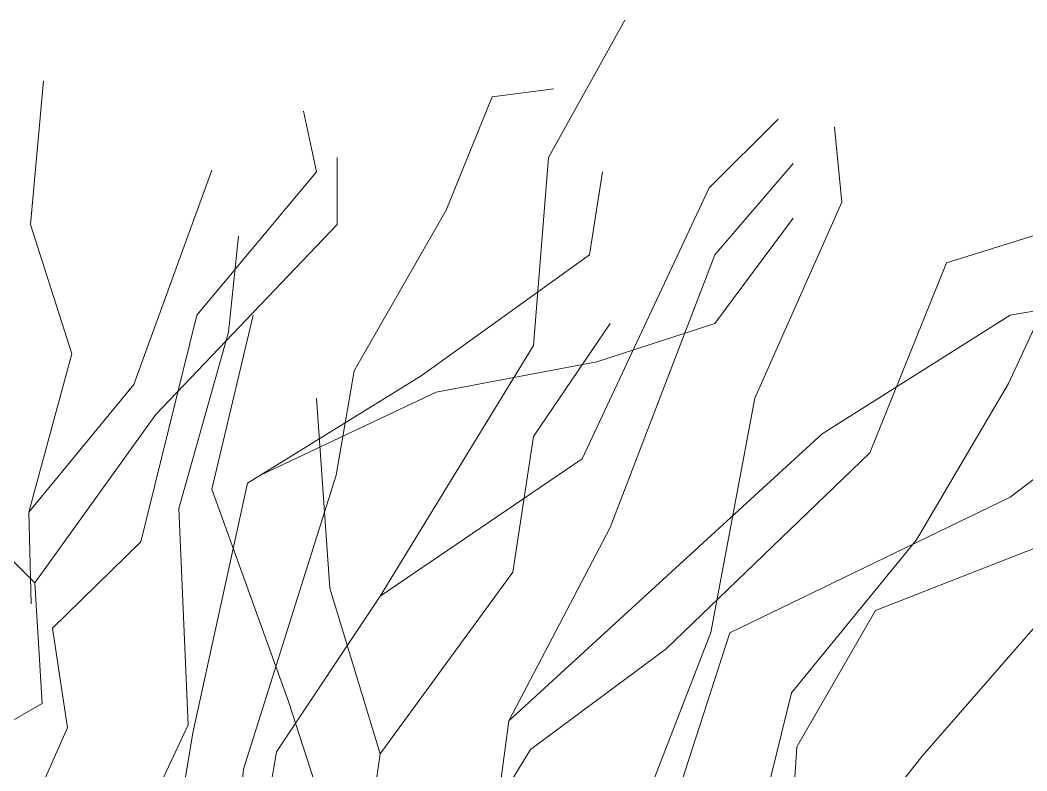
# Model space of a CAD drawing. Header units: millimetres. Extents: x -13512 to 19537, y -6523 to 6166.
# Drawn here: x -696.2 to -522.6, y -2054.9 to -1925.5 of the extents above; entities that cross this region are included whole.
import ezdxf

# ---------------------------------------------------------------- set-up
doc = ezdxf.new("R2010")
doc.units = ezdxf.units.MM
doc.layers.add('Layer1', color=7, linetype='Continuous', lineweight=0)

msp = doc.modelspace()

# ---------------------------------------------------------------- linework, layer by layer
at = {"layer": 'Layer1'}
for p, q in [((-605.09, -1949.17), (-591.88, -1925.47)), ((-605.09, -1949.17), (-591.88, -1925.47)), ((-605.09, -1949.17), (-591.88, -1925.47)), ((-605.09, -1949.17), (-591.88, -1925.47)), ((-605.09, -1949.17), (-591.88, -1925.47)), ((-605.09, -1949.17), (-591.88, -1925.47)), ((-605.09, -1949.17), (-591.88, -1925.47)), ((-605.09, -1949.17), (-591.88, -1925.47)), ((-694.35, -1960.67), (-692.1, -1935.93)), ((-694.35, -1960.67), (-692.1, -1935.93)), ((-694.35, -1960.67), (-692.1, -1935.93)), ((-694.35, -1960.67), (-692.1, -1935.93)), ((-694.35, -1960.67), (-692.1, -1935.93)), ((-694.35, -1960.67), (-692.1, -1935.93)), ((-694.35, -1960.67), (-692.1, -1935.93)), ((-694.35, -1960.67), (-692.1, -1935.93)), ((-614.76, -1938.71), (-604.12, -1937.32)), ((-614.76, -1938.71), (-604.12, -1937.32)), ((-614.76, -1938.71), (-604.12, -1937.32)), ((-614.76, -1938.71), (-604.12, -1937.32)), ((-614.76, -1938.71), (-604.12, -1937.32)), ((-614.76, -1938.71), (-604.12, -1937.32)), ((-614.76, -1938.71), (-604.12, -1937.32)), ((-614.76, -1938.71), (-604.12, -1937.32)), ((-622.72, -1958.23), (-614.76, -1938.71)), ((-622.72, -1958.23), (-614.76, -1938.71)), ((-622.72, -1958.23), (-614.76, -1938.71)), ((-622.72, -1958.23), (-614.76, -1938.71)), ((-622.72, -1958.23), (-614.76, -1938.71)), ((-622.72, -1958.23), (-614.76, -1938.71)), ((-622.72, -1958.23), (-614.76, -1938.71)), ((-622.72, -1958.23), (-614.76, -1938.71)), ((-647.3, -1941.15), (-645.05, -1951.61)), ((-647.3, -1941.15), (-645.05, -1951.61)), ((-647.3, -1941.15), (-645.05, -1951.61)), ((-647.3, -1941.15), (-645.05, -1951.61)), ((-647.3, -1941.15), (-645.05, -1951.61)), ((-647.3, -1941.15), (-645.05, -1951.61)), ((-647.3, -1941.15), (-645.05, -1951.61)), ((-647.3, -1941.15), (-645.05, -1951.61)), ((-565.45, -1942.55), (-577.37, -1954.4)), ((-565.45, -1942.55), (-577.37, -1954.4)), ((-565.45, -1942.55), (-577.37, -1954.4)), ((-565.45, -1942.55), (-577.37, -1954.4)), ((-565.45, -1942.55), (-577.37, -1954.4)), ((-565.45, -1942.55), (-577.37, -1954.4)), ((-565.45, -1942.55), (-577.37, -1954.4)), ((-565.45, -1942.55), (-577.37, -1954.4)), ((-554.49, -1956.83), (-555.78, -1943.94)), ((-554.49, -1956.83), (-555.78, -1943.94)), ((-554.49, -1956.83), (-555.78, -1943.94)), ((-554.49, -1956.83), (-555.78, -1943.94)), ((-554.49, -1956.83), (-555.78, -1943.94)), ((-554.49, -1956.83), (-555.78, -1943.94)), ((-554.49, -1956.83), (-555.78, -1943.94)), ((-554.49, -1956.83), (-555.78, -1943.94)), ((-641.5, -1960.67), (-641.5, -1949.17)), ((-641.5, -1949.17), (-641.5, -1960.67)), ((-641.5, -1960.67), (-641.5, -1949.17)), ((-641.5, -1949.17), (-641.5, -1960.67)), ((-641.5, -1960.67), (-641.5, -1949.17)), ((-641.5, -1949.17), (-641.5, -1960.67)), ((-641.5, -1960.67), (-641.5, -1949.17)), ((-641.5, -1949.17), (-641.5, -1960.67)), ((-641.5, -1960.67), (-641.5, -1949.17)), ((-641.5, -1949.17), (-641.5, -1960.67)), ((-641.5, -1960.67), (-641.5, -1949.17)), ((-641.5, -1949.17), (-641.5, -1960.67)), ((-641.5, -1960.67), (-641.5, -1949.17)), ((-641.5, -1949.17), (-641.5, -1960.67)), ((-641.5, -1960.67), (-641.5, -1949.17)), ((-641.5, -1949.17), (-641.5, -1960.67)), ((-607.67, -1981.58), (-605.09, -1949.17)), ((-607.67, -1981.58), (-605.09, -1949.17)), ((-607.67, -1981.58), (-605.09, -1949.17)), ((-607.67, -1981.58), (-605.09, -1949.17)), ((-607.67, -1981.58), (-605.09, -1949.17)), ((-607.67, -1981.58), (-605.09, -1949.17)), ((-607.67, -1981.58), (-605.09, -1949.17)), ((-607.67, -1981.58), (-605.09, -1949.17)), ((-576.41, -1965.9), (-562.87, -1950.21)), ((-576.41, -1965.9), (-562.87, -1950.21)), ((-576.41, -1965.9), (-562.87, -1950.21)), ((-576.41, -1965.9), (-562.87, -1950.21)), ((-576.41, -1965.9), (-562.87, -1950.21)), ((-576.41, -1965.9), (-562.87, -1950.21)), ((-576.41, -1965.9), (-562.87, -1950.21)), ((-576.41, -1965.9), (-562.87, -1950.21)), ((-676.53, -1988.29), (-663.09, -1951.34)), ((-676.53, -1988.29), (-663.09, -1951.34)), ((-676.53, -1988.29), (-663.09, -1951.34)), ((-676.53, -1988.29), (-663.09, -1951.34)), ((-676.53, -1988.29), (-663.09, -1951.34)), ((-676.53, -1988.29), (-663.09, -1951.34)), ((-676.53, -1988.29), (-663.09, -1951.34)), ((-676.53, -1988.29), (-663.09, -1951.34)), ((-645.05, -1951.61), (-665.67, -1976.35)), ((-645.05, -1951.61), (-665.67, -1976.35)), ((-645.05, -1951.61), (-665.67, -1976.35)), ((-645.05, -1951.61), (-665.67, -1976.35)), ((-645.05, -1951.61), (-665.67, -1976.35)), ((-645.05, -1951.61), (-665.67, -1976.35)), ((-645.05, -1951.61), (-665.67, -1976.35)), ((-645.05, -1951.61), (-665.67, -1976.35)), ((-595.74, -1951.61), (-598, -1965.9)), ((-595.74, -1951.61), (-598, -1965.9)), ((-595.74, -1951.61), (-598, -1965.9)), ((-595.74, -1951.61), (-598, -1965.9)), ((-595.74, -1951.61), (-598, -1965.9)), ((-595.74, -1951.61), (-598, -1965.9)), ((-595.74, -1951.61), (-598, -1965.9)), ((-595.74, -1951.61), (-598, -1965.9)), ((-577.37, -1954.4), (-599.29, -2001.09)), ((-577.37, -1954.4), (-599.29, -2001.09)), ((-577.37, -1954.4), (-599.29, -2001.09)), ((-577.37, -1954.4), (-599.29, -2001.09)), ((-577.37, -1954.4), (-599.29, -2001.09)), ((-577.37, -1954.4), (-599.29, -2001.09)), ((-577.37, -1954.4), (-599.29, -2001.09)), ((-577.37, -1954.4), (-599.29, -2001.09)), ((-569.5, -1990.64), (-554.49, -1956.83)), ((-569.5, -1990.64), (-554.49, -1956.83)), ((-569.5, -1990.64), (-554.49, -1956.83)), ((-569.5, -1990.64), (-554.49, -1956.83)), ((-569.5, -1990.64), (-554.49, -1956.83)), ((-569.5, -1990.64), (-554.49, -1956.83)), ((-569.5, -1990.64), (-554.49, -1956.83)), ((-569.5, -1990.64), (-554.49, -1956.83)), ((-525.77, -1988.11), (-511.31, -1956.83)), ((-525.77, -1988.11), (-511.31, -1956.83)), ((-525.77, -1988.11), (-511.31, -1956.83)), ((-525.77, -1988.11), (-511.31, -1956.83)), ((-525.77, -1988.11), (-511.31, -1956.83)), ((-525.77, -1988.11), (-511.31, -1956.83)), ((-525.77, -1988.11), (-511.31, -1956.83)), ((-525.77, -1988.11), (-511.31, -1956.83)), ((-638.54, -1985.9), (-622.72, -1958.23)), ((-638.54, -1985.9), (-622.72, -1958.23)), ((-638.54, -1985.9), (-622.72, -1958.23)), ((-638.54, -1985.9), (-622.72, -1958.23)), ((-638.54, -1985.9), (-622.72, -1958.23)), ((-638.54, -1985.9), (-622.72, -1958.23)), ((-638.54, -1985.9), (-622.72, -1958.23)), ((-638.54, -1985.9), (-622.72, -1958.23)), ((-687.26, -1982.97), (-694.35, -1960.67)), ((-687.26, -1982.97), (-694.35, -1960.67)), ((-687.26, -1982.97), (-694.35, -1960.67)), ((-687.26, -1982.97), (-694.35, -1960.67)), ((-687.26, -1982.97), (-694.35, -1960.67)), ((-687.26, -1982.97), (-694.35, -1960.67)), ((-687.26, -1982.97), (-694.35, -1960.67)), ((-687.26, -1982.97), (-694.35, -1960.67)), ((-672.76, -1993.43), (-641.5, -1960.67)), ((-672.76, -1993.43), (-641.5, -1960.67)), ((-672.76, -1993.43), (-641.5, -1960.67)), ((-672.76, -1993.43), (-641.5, -1960.67)), ((-672.76, -1993.43), (-641.5, -1960.67)), ((-672.76, -1993.43), (-641.5, -1960.67)), ((-672.76, -1993.43), (-641.5, -1960.67)), ((-672.76, -1993.43), (-641.5, -1960.67)), ((-562.87, -1959.62), (-576.41, -1977.74)), ((-562.87, -1959.62), (-576.41, -1977.74)), ((-562.87, -1959.62), (-576.41, -1977.74)), ((-562.87, -1959.62), (-576.41, -1977.74)), ((-562.87, -1959.62), (-576.41, -1977.74)), ((-562.87, -1959.62), (-576.41, -1977.74)), ((-562.87, -1959.62), (-576.41, -1977.74)), ((-562.87, -1959.62), (-576.41, -1977.74)), ((-660.24, -1979.27), (-658.5, -1962.71)), ((-660.24, -1979.27), (-658.5, -1962.71)), ((-660.24, -1979.27), (-658.5, -1962.71)), ((-660.24, -1979.27), (-658.5, -1962.71)), ((-660.24, -1979.27), (-658.5, -1962.71)), ((-660.24, -1979.27), (-658.5, -1962.71)), ((-660.24, -1979.27), (-658.5, -1962.71)), ((-660.24, -1979.27), (-658.5, -1962.71)), ((-519.69, -1962.06), (-536.45, -1967.29)), ((-519.69, -1962.06), (-536.45, -1967.29)), ((-519.69, -1962.06), (-536.45, -1967.29)), ((-519.69, -1962.06), (-536.45, -1967.29)), ((-519.69, -1962.06), (-536.45, -1967.29)), ((-519.69, -1962.06), (-536.45, -1967.29)), ((-519.69, -1962.06), (-536.45, -1967.29)), ((-519.69, -1962.06), (-536.45, -1967.29)), ((-598, -1965.9), (-627, -1986.8)), ((-598, -1965.9), (-627, -1986.8)), ((-598, -1965.9), (-627, -1986.8)), ((-598, -1965.9), (-627, -1986.8)), ((-598, -1965.9), (-627, -1986.8)), ((-598, -1965.9), (-627, -1986.8)), ((-598, -1965.9), (-627, -1986.8)), ((-598, -1965.9), (-627, -1986.8)), ((-594.45, -2012.94), (-576.41, -1965.9)), ((-594.45, -2012.94), (-576.41, -1965.9)), ((-594.45, -2012.94), (-576.41, -1965.9)), ((-594.45, -2012.94), (-576.41, -1965.9)), ((-594.45, -2012.94), (-576.41, -1965.9)), ((-594.45, -2012.94), (-576.41, -1965.9)), ((-594.45, -2012.94), (-576.41, -1965.9)), ((-594.45, -2012.94), (-576.41, -1965.9)), ((-536.45, -1967.29), (-549.66, -2000.05)), ((-536.45, -1967.29), (-549.66, -2000.05)), ((-536.45, -1967.29), (-549.66, -2000.05)), ((-536.45, -1967.29), (-549.66, -2000.05)), ((-536.45, -1967.29), (-549.66, -2000.05)), ((-536.45, -1967.29), (-549.66, -2000.05)), ((-536.45, -1967.29), (-549.66, -2000.05)), ((-536.45, -1967.29), (-549.66, -2000.05)), ((-525.49, -1976.35), (-503.9, -1972.52)), ((-525.49, -1976.35), (-503.9, -1972.52)), ((-525.49, -1976.35), (-503.9, -1972.52)), ((-525.49, -1976.35), (-503.9, -1972.52)), ((-525.49, -1976.35), (-503.9, -1972.52)), ((-525.49, -1976.35), (-503.9, -1972.52)), ((-525.49, -1976.35), (-503.9, -1972.52)), ((-525.49, -1976.35), (-503.9, -1972.52)), ((-665.67, -1976.35), (-675.34, -2015.38)), ((-665.67, -1976.35), (-675.34, -2015.38)), ((-665.67, -1976.35), (-675.34, -2015.38)), ((-665.67, -1976.35), (-675.34, -2015.38)), ((-665.67, -1976.35), (-675.34, -2015.38)), ((-665.67, -1976.35), (-675.34, -2015.38)), ((-665.67, -1976.35), (-675.34, -2015.38)), ((-665.67, -1976.35), (-675.34, -2015.38)), ((-663.09, -2006.32), (-656, -1976.35)), ((-663.09, -2006.32), (-656, -1976.35)), ((-663.09, -2006.32), (-656, -1976.35)), ((-663.09, -2006.32), (-656, -1976.35)), ((-663.09, -2006.32), (-656, -1976.35)), ((-663.09, -2006.32), (-656, -1976.35)), ((-663.09, -2006.32), (-656, -1976.35)), ((-663.09, -2006.32), (-656, -1976.35)), ((-557.86, -1996.81), (-525.49, -1976.35)), ((-557.86, -1996.81), (-525.49, -1976.35)), ((-557.86, -1996.81), (-525.49, -1976.35)), ((-557.86, -1996.81), (-525.49, -1976.35)), ((-557.86, -1996.81), (-525.49, -1976.35)), ((-557.86, -1996.81), (-525.49, -1976.35)), ((-557.86, -1996.81), (-525.49, -1976.35)), ((-557.86, -1996.81), (-525.49, -1976.35)), ((-607.67, -1997.26), (-594.45, -1977.74)), ((-607.67, -1997.26), (-594.45, -1977.74)), ((-607.67, -1997.26), (-594.45, -1977.74)), ((-607.67, -1997.26), (-594.45, -1977.74)), ((-607.67, -1997.26), (-594.45, -1977.74)), ((-607.67, -1997.26), (-594.45, -1977.74)), ((-607.67, -1997.26), (-594.45, -1977.74)), ((-607.67, -1997.26), (-594.45, -1977.74)), ((-576.41, -1977.74), (-596.71, -1984.37)), ((-576.41, -1977.74), (-596.71, -1984.37)), ((-576.41, -1977.74), (-596.71, -1984.37)), ((-576.41, -1977.74), (-596.71, -1984.37)), ((-576.41, -1977.74), (-596.71, -1984.37)), ((-576.41, -1977.74), (-596.71, -1984.37)), ((-576.41, -1977.74), (-596.71, -1984.37)), ((-576.41, -1977.74), (-596.71, -1984.37)), ((-668.81, -2009.64), (-660.24, -1979.27)), ((-668.81, -2009.64), (-660.24, -1979.27)), ((-668.81, -2009.64), (-660.24, -1979.27)), ((-668.81, -2009.64), (-660.24, -1979.27)), ((-668.81, -2009.64), (-660.24, -1979.27)), ((-668.81, -2009.64), (-660.24, -1979.27)), ((-668.81, -2009.64), (-660.24, -1979.27)), ((-668.81, -2009.64), (-660.24, -1979.27)), ((-634.09, -2024.79), (-607.67, -1981.58)), ((-634.09, -2024.79), (-607.67, -1981.58)), ((-634.09, -2024.79), (-607.67, -1981.58)), ((-634.09, -2024.79), (-607.67, -1981.58)), ((-634.09, -2024.79), (-607.67, -1981.58)), ((-634.09, -2024.79), (-607.67, -1981.58)), ((-634.09, -2024.79), (-607.67, -1981.58)), ((-634.09, -2024.79), (-607.67, -1981.58)), ((-694.64, -2010.28), (-687.26, -1982.97)), ((-694.64, -2010.28), (-687.26, -1982.97)), ((-694.64, -2010.28), (-687.26, -1982.97)), ((-694.64, -2010.28), (-687.26, -1982.97)), ((-694.64, -2010.28), (-687.26, -1982.97)), ((-694.64, -2010.28), (-687.26, -1982.97)), ((-694.64, -2010.28), (-687.26, -1982.97)), ((-694.64, -2010.28), (-687.26, -1982.97)), ((-596.71, -1984.37), (-624.42, -1989.59)), ((-596.71, -1984.37), (-624.42, -1989.59)), ((-596.71, -1984.37), (-624.42, -1989.59)), ((-596.71, -1984.37), (-624.42, -1989.59)), ((-596.71, -1984.37), (-624.42, -1989.59)), ((-596.71, -1984.37), (-624.42, -1989.59)), ((-596.71, -1984.37), (-624.42, -1989.59)), ((-596.71, -1984.37), (-624.42, -1989.59)), ((-627, -1986.8), (-656.97, -2005.27)), ((-627, -1986.8), (-656.97, -2005.27)), ((-627, -1986.8), (-656.97, -2005.27)), ((-627, -1986.8), (-656.97, -2005.27)), ((-627, -1986.8), (-656.97, -2005.27)), ((-627, -1986.8), (-656.97, -2005.27)), ((-627, -1986.8), (-656.97, -2005.27)), ((-627, -1986.8), (-656.97, -2005.27)), ((-641.67, -2003.93), (-638.54, -1985.9)), ((-641.67, -2003.93), (-638.54, -1985.9)), ((-641.67, -2003.93), (-638.54, -1985.9)), ((-641.67, -2003.93), (-638.54, -1985.9)), ((-641.67, -2003.93), (-638.54, -1985.9)), ((-641.67, -2003.93), (-638.54, -1985.9)), ((-641.67, -2003.93), (-638.54, -1985.9)), ((-641.67, -2003.93), (-638.54, -1985.9)), ((-694.64, -2010.28), (-676.53, -1988.29)), ((-694.64, -2010.28), (-676.53, -1988.29)), ((-694.64, -2010.28), (-676.53, -1988.29)), ((-694.64, -2010.28), (-676.53, -1988.29)), ((-694.64, -2010.28), (-676.53, -1988.29)), ((-694.64, -2010.28), (-676.53, -1988.29)), ((-694.64, -2010.28), (-676.53, -1988.29)), ((-694.64, -2010.28), (-676.53, -1988.29)), ((-541.6, -2015.07), (-525.77, -1988.11)), ((-541.6, -2015.07), (-525.77, -1988.11)), ((-541.6, -2015.07), (-525.77, -1988.11)), ((-541.6, -2015.07), (-525.77, -1988.11)), ((-541.6, -2015.07), (-525.77, -1988.11)), ((-541.6, -2015.07), (-525.77, -1988.11)), ((-541.6, -2015.07), (-525.77, -1988.11)), ((-541.6, -2015.07), (-525.77, -1988.11)), ((-624.42, -1989.59), (-654.72, -2003.88)), ((-624.42, -1989.59), (-654.72, -2003.88)), ((-624.42, -1989.59), (-654.72, -2003.88)), ((-624.42, -1989.59), (-654.72, -2003.88)), ((-624.42, -1989.59), (-654.72, -2003.88)), ((-624.42, -1989.59), (-654.72, -2003.88)), ((-624.42, -1989.59), (-654.72, -2003.88)), ((-624.42, -1989.59), (-654.72, -2003.88)), ((-642.79, -2023.4), (-645.05, -1990.64)), ((-642.79, -2023.4), (-645.05, -1990.64)), ((-642.79, -2023.4), (-645.05, -1990.64)), ((-642.79, -2023.4), (-645.05, -1990.64)), ((-642.79, -2023.4), (-645.05, -1990.64)), ((-642.79, -2023.4), (-645.05, -1990.64)), ((-642.79, -2023.4), (-645.05, -1990.64)), ((-642.79, -2023.4), (-645.05, -1990.64)), ((-577.1, -2031.03), (-569.5, -1990.64)), ((-577.1, -2031.03), (-569.5, -1990.64)), ((-577.1, -2031.03), (-569.5, -1990.64)), ((-577.1, -2031.03), (-569.5, -1990.64)), ((-577.1, -2031.03), (-569.5, -1990.64)), ((-577.1, -2031.03), (-569.5, -1990.64)), ((-577.1, -2031.03), (-569.5, -1990.64)), ((-577.1, -2031.03), (-569.5, -1990.64)), ((-501.64, -1989.59), (-525.49, -2007.71)), ((-501.64, -1989.59), (-525.49, -2007.71)), ((-501.64, -1989.59), (-525.49, -2007.71)), ((-501.64, -1989.59), (-525.49, -2007.71)), ((-501.64, -1989.59), (-525.49, -2007.71)), ((-501.64, -1989.59), (-525.49, -2007.71)), ((-501.64, -1989.59), (-525.49, -2007.71)), ((-501.64, -1989.59), (-525.49, -2007.71)), ((-693.62, -2022.46), (-672.76, -1993.43)), ((-693.62, -2022.46), (-672.76, -1993.43)), ((-693.62, -2022.46), (-672.76, -1993.43)), ((-693.62, -2022.46), (-672.76, -1993.43)), ((-693.62, -2022.46), (-672.76, -1993.43)), ((-693.62, -2022.46), (-672.76, -1993.43)), ((-693.62, -2022.46), (-672.76, -1993.43)), ((-693.62, -2022.46), (-672.76, -1993.43)), ((-611.9, -2046.26), (-557.86, -1996.81)), ((-611.9, -2046.26), (-557.86, -1996.81)), ((-611.9, -2046.26), (-557.86, -1996.81)), ((-611.9, -2046.26), (-557.86, -1996.81)), ((-611.9, -2046.26), (-557.86, -1996.81)), ((-611.9, -2046.26), (-557.86, -1996.81)), ((-611.9, -2046.26), (-557.86, -1996.81)), ((-611.9, -2046.26), (-557.86, -1996.81)), ((-611.21, -2020.61), (-607.67, -1997.26)), ((-611.21, -2020.61), (-607.67, -1997.26)), ((-611.21, -2020.61), (-607.67, -1997.26)), ((-611.21, -2020.61), (-607.67, -1997.26)), ((-611.21, -2020.61), (-607.67, -1997.26)), ((-611.21, -2020.61), (-607.67, -1997.26)), ((-611.21, -2020.61), (-607.67, -1997.26)), ((-611.21, -2020.61), (-607.67, -1997.26)), ((-599.29, -2001.09), (-634.09, -2024.79)), ((-599.29, -2001.09), (-634.09, -2024.79)), ((-599.29, -2001.09), (-634.09, -2024.79)), ((-599.29, -2001.09), (-634.09, -2024.79)), ((-599.29, -2001.09), (-634.09, -2024.79)), ((-599.29, -2001.09), (-634.09, -2024.79)), ((-599.29, -2001.09), (-634.09, -2024.79)), ((-599.29, -2001.09), (-634.09, -2024.79)), ((-549.66, -2000.05), (-584.79, -2033.85)), ((-549.66, -2000.05), (-584.79, -2033.85)), ((-549.66, -2000.05), (-584.79, -2033.85)), ((-549.66, -2000.05), (-584.79, -2033.85)), ((-549.66, -2000.05), (-584.79, -2033.85)), ((-549.66, -2000.05), (-584.79, -2033.85)), ((-549.66, -2000.05), (-584.79, -2033.85)), ((-549.66, -2000.05), (-584.79, -2033.85)), ((-649.66, -2029.26), (-641.67, -2003.93)), ((-649.66, -2029.26), (-641.67, -2003.93)), ((-649.66, -2029.26), (-641.67, -2003.93)), ((-649.66, -2029.26), (-641.67, -2003.93)), ((-649.66, -2029.26), (-641.67, -2003.93)), ((-649.66, -2029.26), (-641.67, -2003.93)), ((-649.66, -2029.26), (-641.67, -2003.93)), ((-649.66, -2029.26), (-641.67, -2003.93)), ((-693.62, -2022.46), (-711.29, -2004.96)), ((-693.62, -2022.46), (-711.29, -2004.96)), ((-693.62, -2022.46), (-711.29, -2004.96)), ((-693.62, -2022.46), (-711.29, -2004.96)), ((-693.62, -2022.46), (-711.29, -2004.96)), ((-693.62, -2022.46), (-711.29, -2004.96)), ((-693.62, -2022.46), (-711.29, -2004.96)), ((-693.62, -2022.46), (-711.29, -2004.96)), ((-656.97, -2005.27), (-666.41, -2048.34)), ((-656.97, -2005.27), (-666.41, -2048.34)), ((-656.97, -2005.27), (-666.41, -2048.34)), ((-656.97, -2005.27), (-666.41, -2048.34)), ((-656.97, -2005.27), (-666.41, -2048.34)), ((-656.97, -2005.27), (-666.41, -2048.34)), ((-656.97, -2005.27), (-666.41, -2048.34)), ((-656.97, -2005.27), (-666.41, -2048.34)), ((-649.88, -2042.91), (-663.09, -2006.32)), ((-649.88, -2042.91), (-663.09, -2006.32)), ((-649.88, -2042.91), (-663.09, -2006.32)), ((-649.88, -2042.91), (-663.09, -2006.32)), ((-649.88, -2042.91), (-663.09, -2006.32)), ((-649.88, -2042.91), (-663.09, -2006.32)), ((-649.88, -2042.91), (-663.09, -2006.32)), ((-649.88, -2042.91), (-663.09, -2006.32)), ((-525.49, -2007.71), (-573.83, -2031.06)), ((-525.49, -2007.71), (-573.83, -2031.06)), ((-525.49, -2007.71), (-573.83, -2031.06)), ((-525.49, -2007.71), (-573.83, -2031.06)), ((-525.49, -2007.71), (-573.83, -2031.06)), ((-525.49, -2007.71), (-573.83, -2031.06)), ((-525.49, -2007.71), (-573.83, -2031.06)), ((-525.49, -2007.71), (-573.83, -2031.06)), ((-667.16, -2046.93), (-668.81, -2009.64)), ((-667.16, -2046.93), (-668.81, -2009.64)), ((-667.16, -2046.93), (-668.81, -2009.64)), ((-667.16, -2046.93), (-668.81, -2009.64)), ((-667.16, -2046.93), (-668.81, -2009.64)), ((-667.16, -2046.93), (-668.81, -2009.64)), ((-667.16, -2046.93), (-668.81, -2009.64)), ((-667.16, -2046.93), (-668.81, -2009.64)), ((-694.25, -2026.07), (-694.64, -2010.28)), ((-694.25, -2026.07), (-694.64, -2010.28)), ((-694.25, -2026.07), (-694.64, -2010.28)), ((-694.25, -2026.07), (-694.64, -2010.28)), ((-694.25, -2026.07), (-694.64, -2010.28)), ((-694.25, -2026.07), (-694.64, -2010.28)), ((-694.25, -2026.07), (-694.64, -2010.28)), ((-694.25, -2026.07), (-694.64, -2010.28)), ((-611.9, -2046.26), (-594.45, -2012.94)), ((-611.9, -2046.26), (-594.45, -2012.94)), ((-611.9, -2046.26), (-594.45, -2012.94)), ((-611.9, -2046.26), (-594.45, -2012.94)), ((-611.9, -2046.26), (-594.45, -2012.94)), ((-611.9, -2046.26), (-594.45, -2012.94)), ((-611.9, -2046.26), (-594.45, -2012.94)), ((-611.9, -2046.26), (-594.45, -2012.94)), ((-675.34, -2015.38), (-690.55, -2030.28)), ((-675.34, -2015.38), (-690.55, -2030.28)), ((-675.34, -2015.38), (-690.55, -2030.28)), ((-675.34, -2015.38), (-690.55, -2030.28)), ((-675.34, -2015.38), (-690.55, -2030.28)), ((-675.34, -2015.38), (-690.55, -2030.28)), ((-675.34, -2015.38), (-690.55, -2030.28)), ((-675.34, -2015.38), (-690.55, -2030.28)), ((-563.2, -2041.45), (-541.6, -2015.07)), ((-563.2, -2041.45), (-541.6, -2015.07)), ((-563.2, -2041.45), (-541.6, -2015.07)), ((-563.2, -2041.45), (-541.6, -2015.07)), ((-563.2, -2041.45), (-541.6, -2015.07)), ((-563.2, -2041.45), (-541.6, -2015.07)), ((-563.2, -2041.45), (-541.6, -2015.07)), ((-563.2, -2041.45), (-541.6, -2015.07)), ((-518.4, -2015.38), (-548.69, -2027.23)), ((-518.4, -2015.38), (-548.69, -2027.23)), ((-518.4, -2015.38), (-548.69, -2027.23)), ((-518.4, -2015.38), (-548.69, -2027.23)), ((-518.4, -2015.38), (-548.69, -2027.23)), ((-518.4, -2015.38), (-548.69, -2027.23)), ((-518.4, -2015.38), (-548.69, -2027.23)), ((-518.4, -2015.38), (-548.69, -2027.23)), ((-634.09, -2051.97), (-611.21, -2020.61)), ((-634.09, -2051.97), (-611.21, -2020.61)), ((-634.09, -2051.97), (-611.21, -2020.61)), ((-634.09, -2051.97), (-611.21, -2020.61)), ((-634.09, -2051.97), (-611.21, -2020.61)), ((-634.09, -2051.97), (-611.21, -2020.61)), ((-634.09, -2051.97), (-611.21, -2020.61)), ((-634.09, -2051.97), (-611.21, -2020.61)), ((-692.38, -2043.25), (-693.62, -2022.46)), ((-692.38, -2043.25), (-693.62, -2022.46)), ((-692.38, -2043.25), (-693.62, -2022.46)), ((-692.38, -2043.25), (-693.62, -2022.46)), ((-692.38, -2043.25), (-693.62, -2022.46)), ((-692.38, -2043.25), (-693.62, -2022.46)), ((-692.38, -2043.25), (-693.62, -2022.46)), ((-692.38, -2043.25), (-693.62, -2022.46)), ((-634.09, -2051.97), (-642.79, -2023.4)), ((-634.09, -2051.97), (-642.79, -2023.4)), ((-634.09, -2051.97), (-642.79, -2023.4)), ((-634.09, -2051.97), (-642.79, -2023.4)), ((-634.09, -2051.97), (-642.79, -2023.4)), ((-634.09, -2051.97), (-642.79, -2023.4)), ((-634.09, -2051.97), (-642.79, -2023.4)), ((-634.09, -2051.97), (-642.79, -2023.4)), ((-634.09, -2024.79), (-651.97, -2051.57)), ((-634.09, -2024.79), (-651.97, -2051.57)), ((-634.09, -2024.79), (-651.97, -2051.57)), ((-634.09, -2024.79), (-651.97, -2051.57)), ((-634.09, -2024.79), (-651.97, -2051.57)), ((-634.09, -2024.79), (-651.97, -2051.57)), ((-634.09, -2024.79), (-651.97, -2051.57)), ((-634.09, -2024.79), (-651.97, -2051.57)), ((-540.67, -2052.37), (-517.64, -2025.95)), ((-540.67, -2052.37), (-517.64, -2025.95)), ((-540.67, -2052.37), (-517.64, -2025.95)), ((-540.67, -2052.37), (-517.64, -2025.95)), ((-540.67, -2052.37), (-517.64, -2025.95)), ((-540.67, -2052.37), (-517.64, -2025.95)), ((-540.67, -2052.37), (-517.64, -2025.95)), ((-540.67, -2052.37), (-517.64, -2025.95)), ((-548.69, -2027.23), (-562.25, -2050.76)), ((-548.69, -2027.23), (-562.25, -2050.76)), ((-548.69, -2027.23), (-562.25, -2050.76)), ((-548.69, -2027.23), (-562.25, -2050.76)), ((-548.69, -2027.23), (-562.25, -2050.76)), ((-548.69, -2027.23), (-562.25, -2050.76)), ((-548.69, -2027.23), (-562.25, -2050.76)), ((-548.69, -2027.23), (-562.25, -2050.76)), ((-690.55, -2030.28), (-687.97, -2047.45)), ((-690.55, -2030.28), (-687.97, -2047.45)), ((-690.55, -2030.28), (-687.97, -2047.45)), ((-690.55, -2030.28), (-687.97, -2047.45)), ((-690.55, -2030.28), (-687.97, -2047.45)), ((-690.55, -2030.28), (-687.97, -2047.45)), ((-690.55, -2030.28), (-687.97, -2047.45)), ((-690.55, -2030.28), (-687.97, -2047.45)), ((-657.64, -2054.59), (-649.66, -2029.26)), ((-657.64, -2054.59), (-649.66, -2029.26)), ((-657.64, -2054.59), (-649.66, -2029.26)), ((-657.64, -2054.59), (-649.66, -2029.26)), ((-657.64, -2054.59), (-649.66, -2029.26)), ((-657.64, -2054.59), (-649.66, -2029.26)), ((-657.64, -2054.59), (-649.66, -2029.26)), ((-657.64, -2054.59), (-649.66, -2029.26)), ((-587.22, -2057.13), (-577.1, -2031.03)), ((-587.22, -2057.13), (-577.1, -2031.03)), ((-587.22, -2057.13), (-577.1, -2031.03)), ((-587.22, -2057.13), (-577.1, -2031.03)), ((-587.22, -2057.13), (-577.1, -2031.03)), ((-587.22, -2057.13), (-577.1, -2031.03)), ((-587.22, -2057.13), (-577.1, -2031.03)), ((-587.22, -2057.13), (-577.1, -2031.03)), ((-573.83, -2031.06), (-582.19, -2057)), ((-573.83, -2031.06), (-582.19, -2057)), ((-573.83, -2031.06), (-582.19, -2057)), ((-573.83, -2031.06), (-582.19, -2057)), ((-573.83, -2031.06), (-582.19, -2057)), ((-573.83, -2031.06), (-582.19, -2057)), ((-573.83, -2031.06), (-582.19, -2057)), ((-573.83, -2031.06), (-582.19, -2057)), ((-584.79, -2033.85), (-608.18, -2051.19)), ((-584.79, -2033.85), (-608.18, -2051.19)), ((-584.79, -2033.85), (-608.18, -2051.19)), ((-584.79, -2033.85), (-608.18, -2051.19)), ((-584.79, -2033.85), (-608.18, -2051.19)), ((-584.79, -2033.85), (-608.18, -2051.19)), ((-584.79, -2033.85), (-608.18, -2051.19)), ((-584.79, -2033.85), (-608.18, -2051.19)), ((-569.71, -2068.18), (-563.2, -2041.45)), ((-569.71, -2068.18), (-563.2, -2041.45)), ((-569.71, -2068.18), (-563.2, -2041.45)), ((-569.71, -2068.18), (-563.2, -2041.45)), ((-569.71, -2068.18), (-563.2, -2041.45)), ((-569.71, -2068.18), (-563.2, -2041.45)), ((-569.71, -2068.18), (-563.2, -2041.45)), ((-569.71, -2068.18), (-563.2, -2041.45)), ((-700.17, -2047.75), (-692.38, -2043.25)), ((-700.17, -2047.75), (-692.38, -2043.25)), ((-700.17, -2047.75), (-692.38, -2043.25)), ((-700.17, -2047.75), (-692.38, -2043.25)), ((-700.17, -2047.75), (-692.38, -2043.25)), ((-700.17, -2047.75), (-692.38, -2043.25)), ((-700.17, -2047.75), (-692.38, -2043.25)), ((-700.17, -2047.75), (-692.38, -2043.25)), ((-640.21, -2072.88), (-649.88, -2042.91)), ((-640.21, -2072.88), (-649.88, -2042.91)), ((-640.21, -2072.88), (-649.88, -2042.91)), ((-640.21, -2072.88), (-649.88, -2042.91)), ((-640.21, -2072.88), (-649.88, -2042.91)), ((-640.21, -2072.88), (-649.88, -2042.91)), ((-640.21, -2072.88), (-649.88, -2042.91)), ((-640.21, -2072.88), (-649.88, -2042.91)), ((-687.97, -2047.45), (-702.93, -2080.85)), ((-687.97, -2047.45), (-702.93, -2080.85)), ((-687.97, -2047.45), (-702.93, -2080.85)), ((-687.97, -2047.45), (-702.93, -2080.85)), ((-687.97, -2047.45), (-702.93, -2080.85)), ((-687.97, -2047.45), (-702.93, -2080.85)), ((-687.97, -2047.45), (-702.93, -2080.85)), ((-687.97, -2047.45), (-702.93, -2080.85)), ((-680.11, -2074.53), (-667.16, -2046.93)), ((-680.11, -2074.53), (-667.16, -2046.93)), ((-680.11, -2074.53), (-667.16, -2046.93)), ((-680.11, -2074.53), (-667.16, -2046.93)), ((-680.11, -2074.53), (-667.16, -2046.93)), ((-680.11, -2074.53), (-667.16, -2046.93)), ((-680.11, -2074.53), (-667.16, -2046.93)), ((-680.11, -2074.53), (-667.16, -2046.93)), ((-613.71, -2059.95), (-611.9, -2046.26)), ((-613.71, -2059.95), (-611.9, -2046.26)), ((-613.71, -2059.95), (-611.9, -2046.26)), ((-613.71, -2059.95), (-611.9, -2046.26)), ((-613.71, -2059.95), (-611.9, -2046.26)), ((-613.71, -2059.95), (-611.9, -2046.26)), ((-613.71, -2059.95), (-611.9, -2046.26)), ((-613.71, -2059.95), (-611.9, -2046.26)), ((-666.41, -2048.34), (-670.14, -2071.41)), ((-666.41, -2048.34), (-670.14, -2071.41)), ((-666.41, -2048.34), (-670.14, -2071.41)), ((-666.41, -2048.34), (-670.14, -2071.41)), ((-666.41, -2048.34), (-670.14, -2071.41)), ((-666.41, -2048.34), (-670.14, -2071.41)), ((-666.41, -2048.34), (-670.14, -2071.41)), ((-666.41, -2048.34), (-670.14, -2071.41)), ((-608.18, -2051.19), (-621.98, -2073.79)), ((-608.18, -2051.19), (-621.98, -2073.79)), ((-608.18, -2051.19), (-621.98, -2073.79)), ((-608.18, -2051.19), (-621.98, -2073.79)), ((-608.18, -2051.19), (-621.98, -2073.79)), ((-608.18, -2051.19), (-621.98, -2073.79)), ((-608.18, -2051.19), (-621.98, -2073.79)), ((-608.18, -2051.19), (-621.98, -2073.79)), ((-562.25, -2050.76), (-563.29, -2066.58)), ((-562.25, -2050.76), (-563.29, -2066.58)), ((-562.25, -2050.76), (-563.29, -2066.58)), ((-562.25, -2050.76), (-563.29, -2066.58)), ((-562.25, -2050.76), (-563.29, -2066.58)), ((-562.25, -2050.76), (-563.29, -2066.58)), ((-562.25, -2050.76), (-563.29, -2066.58)), ((-562.25, -2050.76), (-563.29, -2066.58)), ((-651.97, -2051.57), (-657.6, -2084.74)), ((-651.97, -2051.57), (-657.6, -2084.74)), ((-651.97, -2051.57), (-657.6, -2084.74)), ((-651.97, -2051.57), (-657.6, -2084.74)), ((-651.97, -2051.57), (-657.6, -2084.74)), ((-651.97, -2051.57), (-657.6, -2084.74)), ((-651.97, -2051.57), (-657.6, -2084.74)), ((-651.97, -2051.57), (-657.6, -2084.74)), ((-641.5, -2102.85), (-634.09, -2051.97)), ((-641.5, -2102.85), (-634.09, -2051.97)), ((-641.5, -2102.85), (-634.09, -2051.97)), ((-641.5, -2102.85), (-634.09, -2051.97)), ((-641.5, -2102.85), (-634.09, -2051.97)), ((-641.5, -2102.85), (-634.09, -2051.97)), ((-641.5, -2102.85), (-634.09, -2051.97)), ((-641.5, -2102.85), (-634.09, -2051.97)), ((-558.77, -2075.08), (-540.67, -2052.37)), ((-558.77, -2075.08), (-540.67, -2052.37)), ((-558.77, -2075.08), (-540.67, -2052.37)), ((-558.77, -2075.08), (-540.67, -2052.37)), ((-558.77, -2075.08), (-540.67, -2052.37)), ((-558.77, -2075.08), (-540.67, -2052.37)), ((-558.77, -2075.08), (-540.67, -2052.37)), ((-558.77, -2075.08), (-540.67, -2052.37)), ((-659.36, -2071.86), (-657.64, -2054.59)), ((-659.36, -2071.86), (-657.64, -2054.59)), ((-659.36, -2071.86), (-657.64, -2054.59)), ((-659.36, -2071.86), (-657.64, -2054.59)), ((-659.36, -2071.86), (-657.64, -2054.59)), ((-659.36, -2071.86), (-657.64, -2054.59)), ((-659.36, -2071.86), (-657.64, -2054.59)), ((-659.36, -2071.86), (-657.64, -2054.59))]:
    msp.add_line(p, q, dxfattribs=at)

doc.saveas('drawing.dxf')
